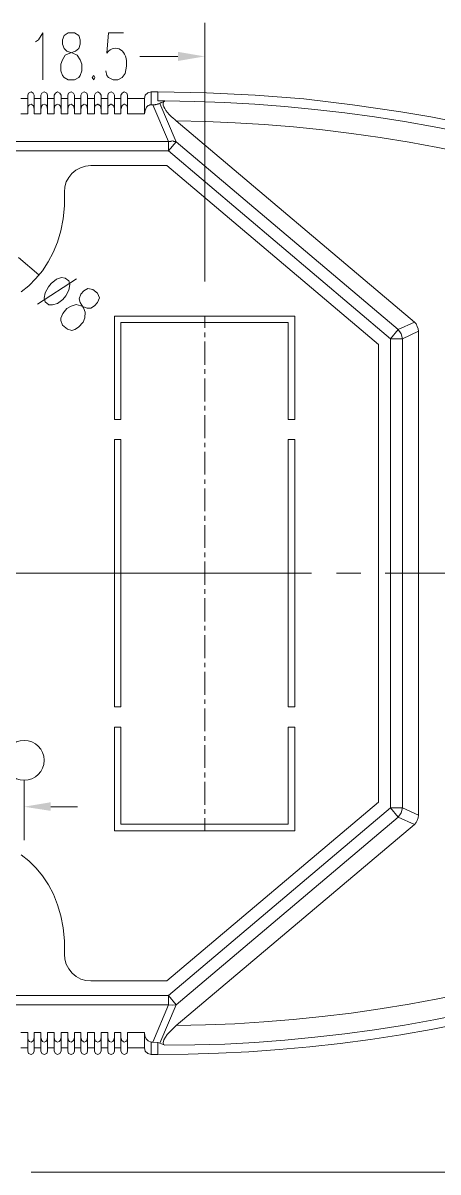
# Model space of a CAD drawing. Header units: millimetres. Extents: x 0 to 204, y 0 to 288.
# Drawn here: x 143.7 to 165, y 110 to 169 of the extents above; entities that cross this region are included whole.
import ezdxf

# ---------------------------------------------------------------- set-up
doc = ezdxf.new("R2010")
doc.units = ezdxf.units.MM

msp = doc.modelspace()

# ---------------------------------------------------------------- hatches: boundary and pattern name
h = msp.add_hatch(color=0)
h.dxf.hatch_style = 2
h.paths.add_polyline_path([(151.638, 167.491833), (151.638, 167.026167), (153.013833, 167.259)])
h = msp.add_hatch(color=0)
h.dxf.hatch_style = 2
h.paths.add_polyline_path([(145.118667, 129.010833), (145.118667, 128.566333), (143.742833, 128.778)])

# ---------------------------------------------------------------- linework, layer by layer
at = {"color": 0, "lineweight": 0}
for points in [[(153.013833, 155.723167), (153.013833, 168.9735)], [(144.3355, 167.999833), (144.483667, 168.105667), (144.7165, 168.4655), (144.7165, 166.0525)], [(148.844, 168.4655), (148.082, 168.4655), (147.997333, 167.428333), (148.081059, 167.521453), (148.168916, 167.59215), (148.259401, 167.641358), (148.351015, 167.670014), (148.442257, 167.679051), (148.531626, 167.669404), (148.617622, 167.642008), (148.698744, 167.597799), (148.773491, 167.53771), (148.840362, 167.462677), (148.897857, 167.373635), (148.944476, 167.271518), (148.978716, 167.157261), (148.999079, 167.031799), (149.004063, 166.896067), (148.992167, 166.751), (148.928667, 166.391167), (148.7805, 166.1795), (148.547667, 166.0525), (148.314833, 166.0525), (148.082, 166.1795), (147.997333, 166.285333), (147.933833, 166.518167)], [(151.638, 167.259), (149.690667, 167.259)], [(143.5735, 165.1), (143.933333, 165.1)], [(144.272, 165.269333), (144.2085, 165.375167), (144.102667, 165.438667), (143.975667, 165.375167), (143.933333, 165.269333)], [(143.933333, 165.269333), (143.933333, 164.316833)], [(144.272, 165.269333), (144.272, 164.316833)], [(144.272, 165.1), (144.610667, 165.1)], [(144.949333, 165.269333), (144.907, 165.375167), (144.78, 165.438667), (144.653, 165.375167), (144.610667, 165.269333)], [(144.610667, 165.269333), (144.610667, 164.316833)], [(144.949333, 165.269333), (144.949333, 164.316833)], [(144.949333, 165.1), (145.288, 165.1)], [(145.647833, 165.269333), (145.584333, 165.375167), (145.457333, 165.438667), (145.3515, 165.375167), (145.288, 165.269333)], [(145.288, 165.269333), (145.288, 164.316833)], [(145.647833, 165.269333), (145.647833, 164.316833)], [(145.647833, 165.1), (145.9865, 165.1)], [(146.325167, 165.269333), (146.282833, 165.375167), (146.155833, 165.438667), (146.028833, 165.375167), (145.9865, 165.269333)], [(145.9865, 165.269333), (145.9865, 164.316833)], [(146.325167, 165.269333), (146.325167, 164.316833)], [(146.325167, 165.1), (146.663833, 165.1)], [(147.0025, 165.269333), (146.960167, 165.375167), (146.833167, 165.438667), (146.706167, 165.375167), (146.663833, 165.269333)], [(146.663833, 165.269333), (146.663833, 164.316833)], [(147.0025, 165.269333), (147.0025, 164.316833)], [(147.0025, 165.1), (147.362333, 165.1)], [(147.701, 165.269333), (147.6375, 165.375167), (147.531667, 165.438667), (147.404667, 165.375167), (147.362333, 165.269333)], [(147.362333, 165.269333), (147.362333, 164.316833)], [(147.701, 165.269333), (147.701, 164.316833)], [(147.701, 165.1), (148.039667, 165.1)], [(148.378333, 165.269333), (148.336, 165.375167), (148.209, 165.438667), (148.082, 165.375167), (148.039667, 165.269333)], [(148.039667, 165.269333), (148.039667, 164.316833)], [(148.378333, 165.269333), (148.378333, 164.316833)], [(148.378333, 165.1), (148.717, 165.1)], [(149.055667, 165.269333), (149.013333, 165.375167), (148.886333, 165.438667), (148.7805, 165.375167), (148.717, 165.269333)], [(148.717, 165.269333), (148.717, 164.316833)], [(149.055667, 165.269333), (149.055667, 164.316833)], [(149.055667, 165.1), (149.9235, 165.1)], [(150.262167, 165.438667), (150.092833, 165.396333), (149.965833, 165.269333), (149.9235, 165.1)], [(149.9235, 164.316833), (149.9235, 165.1)], [(150.262167, 165.438667), (150.262167, 164.7825)], [(150.262167, 165.438667), (150.600833, 165.438667)], [(150.600833, 165.438667), (150.600833, 164.973)], [(175.217667, 161.395833), (173.725047, 161.889176), (172.226039, 162.347953), (170.720112, 162.773021), (169.20673, 163.165234), (167.685362, 163.52545), (166.155473, 163.854524), (164.61653, 164.15331), (163.068, 164.422667), (160.5915, 164.7825), (158.093833, 165.078833), (155.596167, 165.269333), (153.0985, 165.396333), (150.600833, 165.438667)], [(144.272, 164.549667), (144.229667, 164.719), (144.166167, 164.7825), (144.102667, 164.803667), (144.018, 164.7825), (143.9545, 164.719), (143.933333, 164.549667)], [(144.949333, 164.549667), (144.907, 164.719), (144.864667, 164.7825), (144.78, 164.803667), (144.695333, 164.7825), (144.653, 164.719), (144.610667, 164.549667)], [(145.647833, 164.549667), (145.6055, 164.719), (145.542, 164.7825), (145.457333, 164.803667), (145.393833, 164.7825), (145.330333, 164.719), (145.288, 164.549667)], [(146.325167, 164.549667), (146.282833, 164.719), (146.219333, 164.7825), (146.155833, 164.803667), (146.071167, 164.7825), (146.028833, 164.719), (145.9865, 164.549667)], [(147.0025, 164.549667), (146.960167, 164.719), (146.917833, 164.7825), (146.833167, 164.803667), (146.769667, 164.7825), (146.706167, 164.719), (146.663833, 164.549667)], [(147.701, 164.549667), (147.701, 164.592), (147.679833, 164.613167), (147.679833, 164.676667), (147.658667, 164.697833), (147.658667, 164.719), (147.6375, 164.740167), (147.616333, 164.761333), (147.595167, 164.7825), (147.552833, 164.7825), (147.552833, 164.803667), (147.5105, 164.803667), (147.489333, 164.7825), (147.447, 164.7825), (147.425833, 164.761333), (147.425833, 164.740167), (147.404667, 164.740167), (147.3835, 164.719), (147.3835, 164.676667), (147.362333, 164.6555), (147.362333, 164.549667)], [(148.378333, 164.549667), (148.378333, 164.634333), (148.357167, 164.6555), (148.357167, 164.697833), (148.336, 164.719), (148.336, 164.740167), (148.314833, 164.740167), (148.293667, 164.761333), (148.293667, 164.7825), (148.251333, 164.7825), (148.230167, 164.803667), (148.187833, 164.803667), (148.166667, 164.7825), (148.124333, 164.7825), (148.124333, 164.761333), (148.103167, 164.740167), (148.082, 164.740167), (148.082, 164.719), (148.060833, 164.697833), (148.060833, 164.6555), (148.039667, 164.634333), (148.039667, 164.549667)], [(149.055667, 164.549667), (149.055667, 164.6555), (149.0345, 164.676667), (149.0345, 164.719), (149.013333, 164.740167), (148.992167, 164.740167), (148.992167, 164.761333), (148.971, 164.7825), (148.928667, 164.7825), (148.9075, 164.803667), (148.865167, 164.803667), (148.844, 164.7825), (148.822833, 164.7825), (148.801667, 164.761333), (148.759863, 164.71265), (148.738167, 164.6555), (148.738167, 164.613167), (148.717, 164.592), (148.717, 164.549667)], [(150.262167, 164.7825), (150.198667, 164.7825), (150.1775, 164.761333), (150.156333, 164.761333), (150.114, 164.740167), (150.029333, 164.6555), (149.952736, 164.492384), (149.9235, 164.316833)], [(150.262167, 164.7825), (150.346833, 164.7825)], [(150.346833, 164.7825), (150.40463, 164.779879), (150.444481, 164.780053), (150.47126, 164.782376), (150.489841, 164.786204), (150.505098, 164.790892), (150.521905, 164.795795), (150.545136, 164.800268), (150.579667, 164.803667), (150.600833, 164.803667), (150.622, 164.824833), (150.664333, 164.824833), (150.6855, 164.846), (150.706667, 164.846)], [(150.346833, 164.7825), (151.151167, 162.898667)], [(150.960667, 164.973), (150.600833, 164.973)], [(150.960667, 164.973), (150.897167, 164.930667), (150.770167, 164.888333), (150.706667, 164.846)], [(150.706667, 164.846), (151.553333, 162.8775)], [(151.553333, 163.957), (151.478632, 164.01543), (151.38997, 164.092516), (151.293659, 164.183436), (151.196014, 164.283364), (151.103345, 164.387475), (151.021967, 164.490946), (150.958192, 164.588951), (150.918333, 164.676667), (150.876, 164.761333), (150.876, 164.888333), (150.897167, 164.9095), (150.918333, 164.951833), (150.9395, 164.951833), (150.960667, 164.973)], [(175.217667, 160.909), (173.751186, 161.392699), (172.275151, 161.845555), (170.79019, 162.267613), (169.296937, 162.658921), (167.79602, 163.019525), (166.288072, 163.349471), (164.773724, 163.648806), (163.253605, 163.917577), (161.728348, 164.15583), (160.198583, 164.363611), (158.664942, 164.540967), (157.128055, 164.687945), (155.588552, 164.80459), (154.047066, 164.89095), (152.504227, 164.947071), (150.960667, 164.973)], [(143.5735, 164.316833), (143.933333, 164.316833)], [(144.272, 164.316833), (144.610667, 164.316833)], [(144.949333, 164.316833), (145.288, 164.316833)], [(145.647833, 164.316833), (145.9865, 164.316833)], [(146.325167, 164.316833), (146.663833, 164.316833)], [(147.0025, 164.316833), (147.362333, 164.316833)], [(147.701, 164.316833), (148.039667, 164.316833)], [(148.378333, 164.316833), (148.717, 164.316833)], [(149.055667, 164.316833), (149.9235, 164.316833)], [(163.7665, 153.627667), (151.553333, 163.957)], [(175.111833, 159.893), (173.677498, 160.364991), (172.237964, 160.807952), (170.793257, 161.221876), (169.343404, 161.606756), (167.888431, 161.962583), (166.428363, 162.28935), (164.963229, 162.587049), (163.493053, 162.855672), (162.017863, 163.095212), (160.537684, 163.30566), (159.052544, 163.487009), (157.562467, 163.639252), (156.067482, 163.76238), (154.567613, 163.856386), (153.062888, 163.921262), (151.553333, 163.957)], [(151.151167, 162.898667), (129.497667, 162.898667)], [(151.553333, 162.8775), (151.532167, 162.8775), (151.511, 162.898667), (151.426333, 162.898667), (151.405167, 162.919833), (151.34141, 162.921442), (151.304757, 162.919403), (151.286228, 162.914934), (151.267625, 162.903566), (151.249592, 162.899097), (151.213765, 162.897058), (151.151167, 162.898667)], [(151.151167, 162.898667), (151.151167, 162.411833)], [(151.151167, 162.411833), (151.553333, 162.8775)], [(162.941, 153.246667), (151.553333, 162.8775)], [(151.151167, 162.411833), (129.497667, 162.411833)], [(162.538833, 152.781), (151.151167, 162.411833)], [(147.171833, 161.671), (146.897206, 161.637334), (146.640236, 161.553012), (146.407136, 161.423604), (146.20412, 161.254678), (146.037401, 161.051803), (145.913194, 160.820546), (145.837711, 160.566478), (145.817167, 160.295167)], [(147.171833, 161.671), (151.0665, 161.671)], [(161.925, 152.484667), (151.0665, 161.671)], [(145.817167, 159.596667), (145.817167, 160.295167)], [(143.590637, 155.180528), (143.985787, 155.50047), (144.352339, 155.863092), (144.686718, 156.268396), (144.985349, 156.716385), (145.244658, 157.20706), (145.461069, 157.740423), (145.631007, 158.316477), (145.750898, 158.935225), (145.817167, 159.596667)], [(144.504833, 156.061833), (143.467667, 156.950833)], [(146.431, 155.850167), (144.441333, 154.559)], [(148.378333, 153.945167), (148.378333, 148.632333)], [(157.628167, 153.945167), (148.378333, 153.945167)], [(153.013833, 153.945167), (153.013833, 153.331333)], [(157.628167, 148.632333), (157.628167, 153.945167)], [(148.717, 148.632333), (148.717, 153.6065)], [(148.717, 153.6065), (157.2895, 153.6065)], [(157.2895, 153.6065), (157.2895, 148.632333)], [(162.941, 153.246667), (162.538833, 152.781)], [(162.941, 153.246667), (163.7665, 153.627667)], [(163.152667, 152.781), (163.089167, 153.035), (162.941, 153.246667)], [(163.978167, 153.162), (163.957, 153.289), (163.914667, 153.416), (163.851167, 153.543), (163.7665, 153.627667)], [(153.013833, 153.0985), (153.013833, 152.865667)], [(153.013833, 152.632833), (153.013833, 151.4475)], [(162.538833, 128.7145), (162.538833, 152.781)], [(162.538833, 152.781), (163.152667, 152.781)], [(163.152667, 152.781), (163.978167, 153.162)], [(163.152667, 128.7145), (163.152667, 152.781)], [(163.978167, 128.354667), (163.978167, 153.162)], [(161.925, 129.010833), (161.925, 152.484667)], [(153.013833, 151.214667), (153.013833, 150.981833)], [(153.013833, 150.749), (153.013833, 149.563667)], [(153.013833, 149.330833), (153.013833, 149.098)], [(148.378333, 148.632333), (148.717, 148.632333)], [(153.013833, 148.865167), (153.013833, 147.679833)], [(157.2895, 148.632333), (157.628167, 148.632333)], [(148.378333, 147.616333), (148.378333, 133.900333)], [(148.717, 147.616333), (148.378333, 147.616333)], [(148.717, 133.900333), (148.717, 147.616333)], [(153.013833, 147.447), (153.013833, 147.214167)], [(157.2895, 147.616333), (157.2895, 133.900333)], [(157.628167, 147.616333), (157.2895, 147.616333)], [(157.628167, 133.900333), (157.628167, 147.616333)], [(153.013833, 146.981333), (153.013833, 145.817167)], [(153.013833, 145.563167), (153.013833, 145.330333)], [(153.013833, 145.0975), (153.013833, 143.933333)], [(153.013833, 143.7005), (153.013833, 143.4465)], [(153.013833, 143.213667), (153.013833, 142.0495)], [(153.013833, 141.816667), (153.013833, 141.583833)], [(153.013833, 141.351), (153.013833, 140.165667)], [(142.197667, 140.758333), (148.484167, 140.758333)], [(158.157333, 140.758333), (147.870333, 140.758333)], [(148.378333, 140.758333), (149.838833, 140.758333)], [(149.733, 140.758333), (150.981833, 140.758333)], [(150.071667, 140.758333), (150.3045, 140.758333)], [(150.537333, 140.758333), (151.722667, 140.758333)], [(151.9555, 140.758333), (152.188333, 140.758333)], [(152.230667, 140.758333), (158.496, 140.758333)], [(152.421167, 140.758333), (153.585333, 140.758333)], [(153.839333, 140.758333), (154.072167, 140.758333)], [(154.305, 140.758333), (155.469167, 140.758333)], [(155.702, 140.758333), (155.956, 140.758333)], [(156.188833, 140.758333), (157.628167, 140.758333)], [(159.766, 140.758333), (161.014833, 140.758333)], [(162.263667, 140.758333), (168.529, 140.758333)], [(153.013833, 139.932833), (153.013833, 139.7)], [(153.013833, 139.467167), (153.013833, 138.281833)], [(153.013833, 138.049), (153.013833, 137.816167)], [(153.013833, 137.583333), (153.013833, 136.398)], [(153.013833, 136.165167), (153.013833, 135.932333)], [(153.013833, 135.6995), (153.013833, 134.514167)], [(148.378333, 133.900333), (148.717, 133.900333)], [(153.013833, 134.281333), (153.013833, 134.0485)], [(153.013833, 133.815667), (153.013833, 132.6515)], [(157.2895, 133.900333), (157.628167, 133.900333)], [(148.378333, 132.863167), (148.378333, 127.550333)], [(148.717, 132.863167), (148.378333, 132.863167)], [(148.717, 127.889), (148.717, 132.863167)], [(157.2895, 132.863167), (157.2895, 127.889)], [(157.628167, 132.863167), (157.2895, 132.863167)], [(157.628167, 127.550333), (157.628167, 132.863167)], [(153.013833, 132.3975), (153.013833, 132.164667)], [(153.013833, 131.931833), (153.013833, 130.767667)], [(153.013833, 130.534833), (153.013833, 130.280833)], [(143.742833, 130.132667), (143.742833, 127.0635)], [(153.013833, 130.048), (153.013833, 128.883833)], [(145.118667, 128.778), (146.4945, 128.778)], [(151.0665, 119.845667), (161.925, 129.010833)], [(151.151167, 119.104833), (162.538833, 128.7145)], [(153.013833, 128.651), (153.013833, 128.418167)], [(163.152667, 128.7145), (162.538833, 128.7145)], [(162.538833, 128.7145), (162.941, 128.248833)], [(162.941, 128.248833), (163.089167, 128.4605), (163.152667, 128.7145)], [(163.152667, 128.7145), (163.978167, 128.354667)], [(157.2895, 127.889), (148.717, 127.889)], [(151.553333, 118.618), (162.941, 128.248833)], [(153.013833, 128.185333), (153.013833, 127.550333)], [(162.941, 128.248833), (163.7665, 127.867833)], [(163.7665, 127.867833), (163.851167, 127.973667), (163.914667, 128.0795), (163.957, 128.2065), (163.978167, 128.354667)], [(148.378333, 127.550333), (157.628167, 127.550333)], [(163.7665, 127.867833), (151.553333, 117.559667)], [(145.817167, 121.898833), (145.752643, 122.56076), (145.634162, 123.179968), (145.465323, 123.756459), (145.249722, 124.290235), (144.990956, 124.781295), (144.692623, 125.229643), (144.358319, 125.635279), (143.991641, 125.998205), (143.596187, 126.318421)], [(145.817167, 121.2215), (145.817167, 121.898833)], [(151.553333, 117.559667), (153.053532, 117.588646), (154.55271, 117.648821), (156.050291, 117.739937), (157.545699, 117.861738), (159.038361, 118.013968), (160.5277, 118.196372), (162.013142, 118.408693), (163.494111, 118.650676), (164.970033, 118.922065), (166.440332, 119.222604), (167.904432, 119.552037), (169.36176, 119.910109), (170.811738, 120.296564), (172.253794, 120.711146), (173.687351, 121.153598), (175.111833, 121.623667)], [(145.817167, 121.2215), (145.831243, 120.958291), (145.906695, 120.702272), (146.035014, 120.46288), (146.207692, 120.249553), (146.416221, 120.07173), (146.652092, 119.93885), (146.906799, 119.860349), (147.171833, 119.845667)], [(150.960667, 116.543667), (152.504824, 116.560893), (154.047906, 116.610916), (155.589338, 116.693436), (157.128551, 116.808151), (158.66497, 116.95476), (160.198025, 117.132964), (161.727144, 117.342461), (163.251753, 117.58295), (164.771282, 117.854131), (166.285158, 118.155703), (167.792809, 118.487365), (169.293662, 118.848816), (170.787147, 119.239756), (172.272691, 119.659884), (173.749721, 120.108899), (175.217667, 120.5865)], [(151.0665, 119.845667), (147.171833, 119.845667)], [(150.600833, 116.078), (152.156233, 116.090524), (153.715138, 116.13589), (155.276316, 116.213885), (156.838534, 116.324294), (158.40056, 116.466904), (159.961161, 116.6415), (161.519105, 116.84787), (163.073159, 117.085798), (164.622091, 117.355071), (166.164669, 117.655475), (167.699659, 117.986796), (169.22583, 118.34882), (170.741948, 118.741333), (172.246782, 119.164121), (173.739099, 119.61697), (175.217667, 120.099667)], [(129.497667, 119.104833), (151.151167, 119.104833)], [(151.151167, 119.104833), (151.151167, 118.618)], [(151.553333, 118.618), (151.151167, 119.104833)], [(129.497667, 118.618), (151.151167, 118.618)], [(151.151167, 118.618), (150.346833, 116.713)], [(151.553333, 118.618), (150.706667, 116.6495)], [(151.151167, 118.618), (151.362833, 118.596833), (151.553333, 118.618)], [(150.960667, 116.543667), (150.897167, 116.586), (150.876, 116.670667), (150.918333, 116.818833), (151.087667, 117.094), (151.553333, 117.559667)], [(143.933333, 117.199833), (143.5735, 117.199833)], [(143.933333, 117.199833), (143.933333, 116.247333)], [(144.272, 116.945833), (144.229667, 116.797667), (144.166167, 116.734167), (144.102667, 116.713), (144.018, 116.734167), (143.9545, 116.797667), (143.933333, 116.945833)], [(144.272, 117.199833), (144.272, 116.247333)], [(144.610667, 117.199833), (144.272, 117.199833)], [(144.610667, 117.199833), (144.610667, 116.247333)], [(144.949333, 116.945833), (144.907, 116.797667), (144.864667, 116.734167), (144.78, 116.713), (144.695333, 116.734167), (144.653, 116.797667), (144.610667, 116.945833)], [(144.949333, 117.199833), (144.949333, 116.247333)], [(145.288, 117.199833), (144.949333, 117.199833)], [(145.288, 117.199833), (145.288, 116.247333)], [(145.647833, 116.945833), (145.6055, 116.797667), (145.542, 116.734167), (145.457333, 116.713), (145.393833, 116.734167), (145.330333, 116.797667), (145.288, 116.945833)], [(145.647833, 117.199833), (145.647833, 116.247333)], [(145.9865, 117.199833), (145.647833, 117.199833)], [(145.9865, 117.199833), (145.9865, 116.247333)], [(146.325167, 116.945833), (146.282833, 116.797667), (146.219333, 116.734167), (146.155833, 116.713), (146.071167, 116.734167), (146.028833, 116.797667), (145.9865, 116.945833)], [(146.325167, 117.199833), (146.325167, 116.247333)], [(146.663833, 117.199833), (146.325167, 117.199833)], [(146.663833, 117.199833), (146.663833, 116.247333)], [(147.0025, 116.945833), (146.960167, 116.797667), (146.917833, 116.734167), (146.833167, 116.713), (146.769667, 116.734167), (146.706167, 116.797667), (146.663833, 116.945833)], [(147.0025, 117.199833), (147.0025, 116.247333)], [(147.362333, 117.199833), (147.0025, 117.199833)], [(147.362333, 117.199833), (147.362333, 116.247333)], [(147.701, 116.945833), (147.658667, 116.797667), (147.595167, 116.734167), (147.531667, 116.713), (147.447, 116.734167), (147.3835, 116.797667), (147.362333, 116.945833)], [(147.701, 117.199833), (147.701, 116.247333)], [(148.039667, 117.199833), (147.701, 117.199833)], [(148.039667, 117.199833), (148.039667, 116.247333)], [(148.378333, 116.945833), (148.336, 116.797667), (148.293667, 116.734167), (148.209, 116.713), (148.124333, 116.734167), (148.082, 116.797667), (148.039667, 116.945833)], [(148.378333, 117.199833), (148.378333, 116.247333)], [(148.717, 117.199833), (148.378333, 117.199833)], [(148.717, 117.199833), (148.717, 116.247333)], [(149.055667, 116.945833), (149.0345, 116.797667), (148.971, 116.734167), (148.886333, 116.713), (148.822833, 116.734167), (148.759333, 116.797667), (148.717, 116.945833)], [(149.055667, 117.199833), (149.055667, 116.247333)], [(149.9235, 117.199833), (149.055667, 117.199833)], [(149.9235, 116.416667), (149.9235, 117.199833)], [(149.9235, 117.199833), (149.944667, 117.0305), (150.008167, 116.882333), (150.114, 116.7765), (150.262167, 116.713)], [(150.262167, 116.713), (150.262167, 116.078)], [(150.346833, 116.713), (150.262167, 116.713)], [(150.600833, 116.691833), (150.346833, 116.713)], [(150.600833, 116.078), (150.600833, 116.691833)], [(150.706667, 116.6495), (150.600833, 116.691833)], [(143.933333, 116.416667), (143.5735, 116.416667)], [(143.933333, 116.247333), (143.975667, 116.120333), (144.102667, 116.078), (144.2085, 116.120333), (144.272, 116.247333)], [(144.610667, 116.416667), (144.272, 116.416667)], [(144.610667, 116.247333), (144.653, 116.120333), (144.78, 116.078), (144.907, 116.120333), (144.949333, 116.247333)], [(145.288, 116.416667), (144.949333, 116.416667)], [(145.288, 116.247333), (145.3515, 116.120333), (145.457333, 116.078), (145.584333, 116.120333), (145.647833, 116.247333)], [(145.9865, 116.416667), (145.647833, 116.416667)], [(145.9865, 116.247333), (146.028833, 116.120333), (146.155833, 116.078), (146.282833, 116.120333), (146.325167, 116.247333)], [(146.663833, 116.416667), (146.325167, 116.416667)], [(146.663833, 116.247333), (146.706167, 116.120333), (146.833167, 116.078), (146.960167, 116.120333), (147.0025, 116.247333)], [(147.362333, 116.416667), (147.0025, 116.416667)], [(147.362333, 116.247333), (147.404667, 116.120333), (147.531667, 116.078), (147.6375, 116.120333), (147.701, 116.247333)], [(148.039667, 116.416667), (147.701, 116.416667)], [(148.039667, 116.247333), (148.082, 116.120333), (148.209, 116.078), (148.336, 116.120333), (148.378333, 116.247333)], [(148.717, 116.416667), (148.378333, 116.416667)], [(148.717, 116.247333), (148.7805, 116.120333), (148.886333, 116.078), (149.013333, 116.120333), (149.055667, 116.247333)], [(149.9235, 116.416667), (149.055667, 116.416667)], [(149.9235, 116.416667), (149.965833, 116.247333), (150.092833, 116.120333), (150.262167, 116.078)], [(150.706667, 116.6495), (150.960667, 116.543667)], [(150.600833, 116.078), (150.262167, 116.078)], [(174.095833, 110.0455), (144.102667, 110.0455)]]:
    msp.add_lwpolyline(points, dxfattribs=at)
for points in [[(146.007667, 168.4655), (145.796, 168.3385), (145.711333, 168.105667), (145.711333, 167.894), (145.796, 167.661167), (145.944167, 167.534167), (146.2405, 167.428333), (146.473333, 167.3225), (146.6215, 167.089667), (146.706167, 166.856833), (146.706167, 166.518167), (146.6215, 166.285333), (146.558, 166.1795), (146.325167, 166.0525), (146.007667, 166.0525), (145.796, 166.1795), (145.711333, 166.285333), (145.626667, 166.518167), (145.626667, 166.856833), (145.711333, 167.089667), (145.8595, 167.3225), (146.092333, 167.428333), (146.388667, 167.534167), (146.558, 167.661167), (146.6215, 167.894), (146.6215, 168.105667), (146.558, 168.3385), (146.325167, 168.4655)], [(147.32, 166.285333), (147.235333, 166.1795), (147.32, 166.0525), (147.3835, 166.1795)], [(145.8595, 155.8925), (145.669, 155.913667), (145.415, 155.829), (145.139833, 155.617333), (144.991667, 155.448), (144.822333, 155.1305), (144.78, 154.855333), (144.822333, 154.664833), (145.012833, 154.516667), (145.203333, 154.516667), (145.457333, 154.580167), (145.7325, 154.791833), (145.880667, 154.982333), (146.05, 155.278667), (146.092333, 155.553833), (146.05, 155.744333)], [(147.277667, 155.299833), (147.023667, 155.363333), (146.812, 155.236333), (146.663833, 155.067), (146.579167, 154.834167), (146.6215, 154.643667), (146.790833, 154.3685), (146.8755, 154.135667), (146.854333, 153.8605), (146.769667, 153.627667), (146.536833, 153.373667), (146.346333, 153.246667), (146.198167, 153.204333), (145.965333, 153.267833), (145.711333, 153.4795), (145.626667, 153.712333), (145.626667, 153.839333), (145.7325, 154.072167), (145.944167, 154.326167), (146.155833, 154.453167), (146.409833, 154.537833), (146.663833, 154.474333), (146.981333, 154.347333), (147.171833, 154.347333), (147.362333, 154.474333), (147.5105, 154.643667), (147.616333, 154.8765), (147.5105, 155.109333)]]:
    msp.add_lwpolyline(points, close=True, dxfattribs=at)
msp.add_circle((143.753351, 131.15925), 1.024114, dxfattribs=at)

doc.saveas('drawing.dxf')
